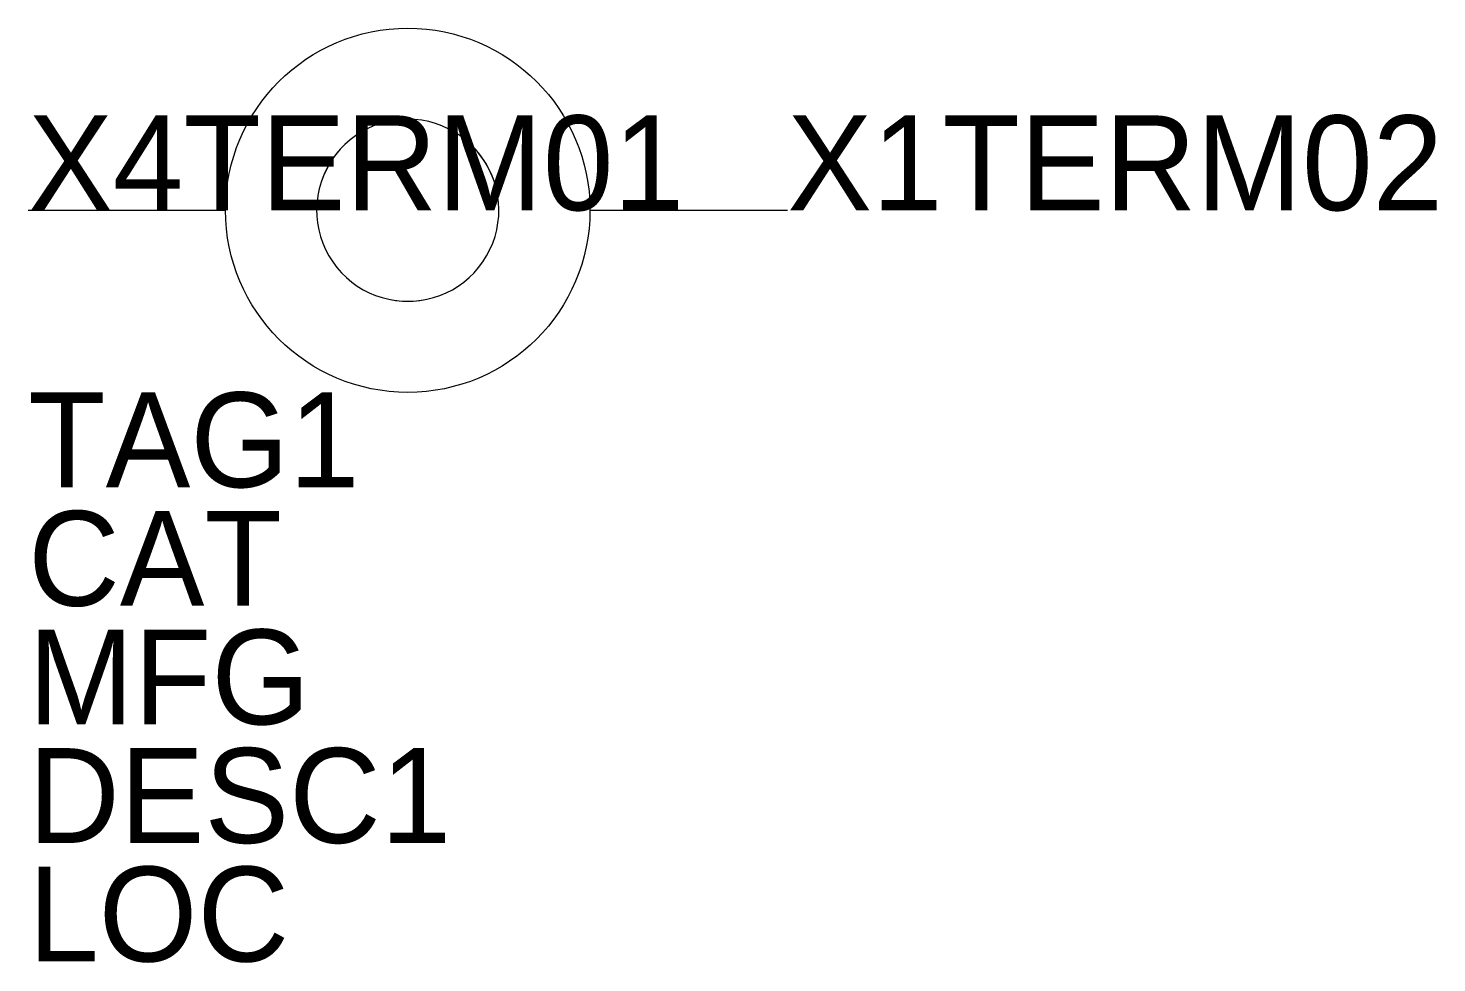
# Model space of a CAD drawing. Extents: x -0.5 to 1.36, y -0.99 to 0.24.
import ezdxf

# ---------------------------------------------------------------- set-up
doc = ezdxf.new("R2010")
doc.units = 0
doc.layers.get('0').update_dxf_attribs({"linetype": 'CONTINUOUS'})

msp = doc.modelspace()

# ---------------------------------------------------------------- linework, layer by layer
for p, q in [((-0.5, 0), (-0.24, 0)), ((0.24, 0), (0.5, 0))]:
    msp.add_line(p, q)
msp.add_circle((0, 0), 0.24)
for start, end in [(20, 160), (140, 280), (260, 400)]:
    msp.add_arc((0, 0), 0.12, start, end)

# ---------------------------------------------------------------- texts
at = {"flags": 1}
for tag, p in [('X4TERM01', (-0.5, 0)), ('X1TERM02', (0.5, 0))]:
    msp.add_attdef(tag, p, '', height=0.125, dxfattribs=at)
for tag, p in [('TAG1', (-0.5, -0.365)), ('CAT', (-0.5, -0.52125)), ('MFG', (-0.5, -0.6775)), ('DESC1', (-0.5, -0.83375)), ('LOC', (-0.5, -0.99))]:
    msp.add_attdef(tag, p, '', height=0.125)

doc.saveas('drawing.dxf')
